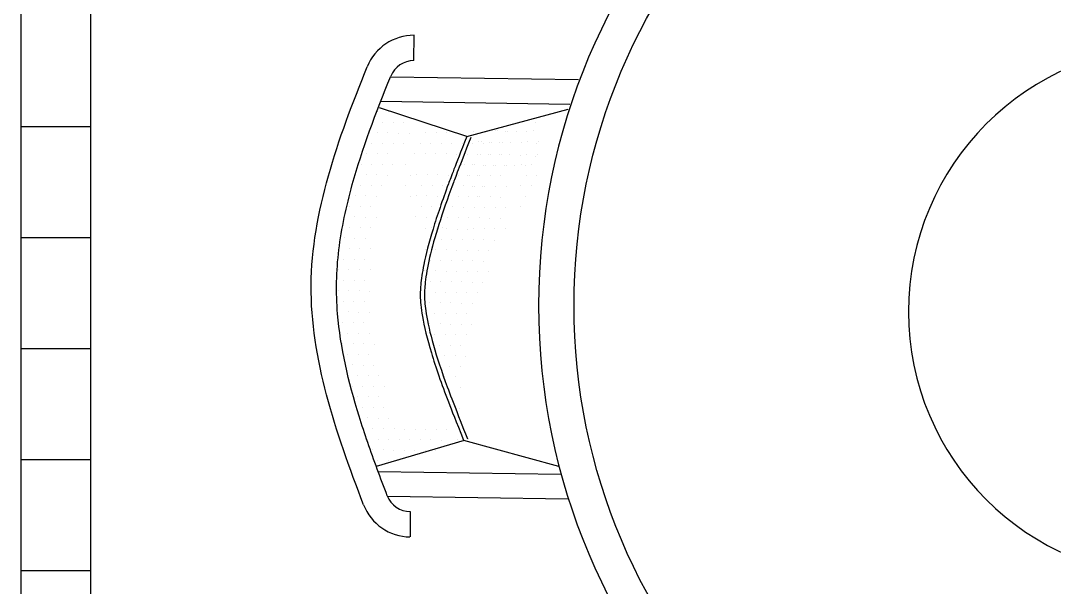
# Model space of a CAD drawing. Extents: x 3694 to 117786, y 20013 to 108631.
# Drawn here: x 80910 to 82389, y 37918 to 38728 of the extents above; entities that cross this region are included whole.
import ezdxf

# ---------------------------------------------------------------- set-up
doc = ezdxf.new("R2010")
doc.units = 0
doc.header["$LTSCALE"] = 1000
doc.header["$MEASUREMENT"] = 0
doc.layers.add('家具', color=253, linetype='Continuous')
doc.layers.add('铺地', color=251, linetype='Continuous')
doc.layers.add('陈设', color=31, linetype='Continuous', lineweight=5)

# ---------------------------------------------------------------- blocks, each defined once
blk = doc.blocks.new('33')
at = {"layer": '家具'}
for p, q in [((-242347.4, 83899.3, 0), (-242347.1, 83935.5, 0)), ((-242380.9, 83876.2, 0), (-242112.2, 83872.2, 0)), ((-242394.8, 83841.3, 0), (-242124.5, 83837.2, 0)), ((-242391.5, 83841.5, 0), (-242391.5, 83841.5, 0)), ((-242398.6, 83311.8, 0), (-242137.3, 83307.8, 0)), ((-242385.2, 83276.4, 0), (-242126.7, 83272.5, 0)), ((-242352.7, 83254.4, 0), (-242353, 83218.1, 0))]:
    blk.add_line(p, q, dxfattribs=at)
at = {"layer": '家具', "color": 8, "linetype": 'Continuous'}
for p, q in [((-242399.3, 83826.5, 0), (-242399.3, 83826.5, 0)), ((-242384.1, 83826.3, 0), (-242384.1, 83826.3, 0)), ((-242271.9, 83790.8, 0), (-242126.9, 83829.9, 0)), ((-242391.9, 83811.3, 0), (-242391.9, 83811.3, 0)), ((-242376.8, 83811.1, 0), (-242376.8, 83811.1, 0)), ((-242361.7, 83810.8, 0), (-242361.7, 83810.8, 0)), ((-242173.6, 83811, 0), (-242173.6, 83811, 0)), ((-242173.6, 83811, 0), (-242173.6, 83811, 0)), ((-242399.7, 83796.3, 0), (-242399.7, 83796.3, 0)), ((-242384.6, 83796.1, 0), (-242384.6, 83796.1, 0)), ((-242369.5, 83795.8, 0), (-242369.5, 83795.8, 0)), ((-242354.4, 83795.6, 0), (-242354.4, 83795.6, 0)), ((-242330.9, 83796.5, 0), (-242330.9, 83796.5, 0)), ((-242330.9, 83796.5, 0), (-242330.9, 83796.5, 0)), ((-242315.8, 83796.3, 0), (-242315.8, 83796.3, 0)), ((-242315.8, 83796.3, 0), (-242315.8, 83796.3, 0)), ((-242300.6, 83796.1, 0), (-242300.6, 83796.1, 0)), ((-242300.6, 83796.1, 0), (-242300.6, 83796.1, 0)), ((-242261.8, 83798.4, 0), (-242261.8, 83798.4, 0)), ((-242246.7, 83798.2, 0), (-242246.7, 83798.2, 0)), ((-242246.7, 83798.2, 0), (-242246.7, 83798.2, 0)), ((-242231.1, 83798.8, 0), (-242231.1, 83798.8, 0)), ((-242231.1, 83798.8, 0), (-242231.1, 83798.8, 0)), ((-242228.1, 83798.8, 0), (-242228.1, 83798.8, 0)), ((-242216, 83798.6, 0), (-242216, 83798.6, 0)), ((-242216, 83798.6, 0), (-242216, 83798.6, 0)), ((-242213, 83798.6, 0), (-242213, 83798.6, 0)), ((-242200.9, 83798.4, 0), (-242200.9, 83798.4, 0)), ((-242200.9, 83798.4, 0), (-242200.9, 83798.4, 0)), ((-242185.8, 83798.2, 0), (-242185.8, 83798.2, 0)), ((-242185.8, 83798.2, 0), (-242185.8, 83798.2, 0)), ((-242176.7, 83799.6, 0), (-242176.7, 83799.6, 0)), ((-242407.5, 83781.3, 0), (-242407.5, 83781.3, 0)), ((-242392.4, 83781.1, 0), (-242392.4, 83781.1, 0)), ((-242377.3, 83780.8, 0), (-242377.3, 83780.8, 0)), ((-242362.2, 83780.6, 0), (-242362.2, 83780.6, 0)), ((-242338.7, 83781.5, 0), (-242338.7, 83781.5, 0)), ((-242323.5, 83781.3, 0), (-242323.5, 83781.3, 0)), ((-242308.4, 83781.1, 0), (-242308.4, 83781.1, 0)), ((-242308.4, 83781.1, 0), (-242308.4, 83781.1, 0)), ((-242293.3, 83780.9, 0), (-242293.3, 83780.9, 0)), ((-242293.3, 83780.9, 0), (-242293.3, 83780.9, 0)), ((-242278.2, 83780.6, 0), (-242278.2, 83780.6, 0)), ((-242278.2, 83780.6, 0), (-242278.2, 83780.6, 0)), ((-242263.1, 83780.4, 0), (-242263.1, 83780.4, 0)), ((-242263.1, 83780.4, 0), (-242263.1, 83780.4, 0)), ((-242254.5, 83783.2, 0), (-242254.5, 83783.2, 0)), ((-242254.5, 83783.2, 0), (-242254.5, 83783.2, 0)), ((-242251.4, 83783.1, 0), (-242251.4, 83783.1, 0)), ((-242248, 83780.2, 0), (-242248, 83780.2, 0)), ((-242248, 83780.2, 0), (-242248, 83780.2, 0)), ((-242239.4, 83782.9, 0), (-242239.4, 83782.9, 0)), ((-242239.4, 83782.9, 0), (-242239.4, 83782.9, 0)), ((-242236.3, 83782.9, 0), (-242236.3, 83782.9, 0)), ((-242224.3, 83782.7, 0), (-242224.3, 83782.7, 0)), ((-242224.3, 83782.7, 0), (-242224.3, 83782.7, 0)), ((-242221.2, 83782.7, 0), (-242221.2, 83782.7, 0)), ((-242209.1, 83782.5, 0), (-242209.1, 83782.5, 0)), ((-242209.1, 83782.5, 0), (-242209.1, 83782.5, 0)), ((-242194, 83782.3, 0), (-242194, 83782.3, 0)), ((-242194, 83782.3, 0), (-242194, 83782.3, 0)), ((-242185, 83783.7, 0), (-242185, 83783.7, 0)), ((-242172.2, 83780.7, 0), (-242172.2, 83780.7, 0)), ((-242169.8, 83783.5, 0), (-242169.8, 83783.5, 0)), ((-242415.3, 83766.3, 0), (-242415.3, 83766.3, 0)), ((-242400.2, 83766.1, 0), (-242400.2, 83766.1, 0)), ((-242385.1, 83765.8, 0), (-242385.1, 83765.8, 0)), ((-242346.4, 83766.5, 0), (-242346.4, 83766.5, 0)), ((-242331.3, 83766.3, 0), (-242331.3, 83766.3, 0)), ((-242316.2, 83766.1, 0), (-242316.2, 83766.1, 0)), ((-242301.1, 83765.9, 0), (-242301.1, 83765.9, 0)), ((-242301.1, 83765.9, 0), (-242301.1, 83765.9, 0)), ((-242286, 83765.6, 0), (-242286, 83765.6, 0)), ((-242286, 83765.6, 0), (-242286, 83765.6, 0)), ((-242270.9, 83765.4, 0), (-242270.9, 83765.4, 0)), ((-242270.9, 83765.4, 0), (-242270.9, 83765.4, 0)), ((-242255.8, 83765.2, 0), (-242255.8, 83765.2, 0)), ((-242255.8, 83765.2, 0), (-242255.8, 83765.2, 0)), ((-242252.7, 83765.1, 0), (-242252.7, 83765.1, 0)), ((-242240.6, 83765, 0), (-242240.6, 83765, 0)), ((-242240.6, 83765, 0), (-242240.6, 83765, 0)), ((-242237.6, 83764.9, 0), (-242237.6, 83764.9, 0)), ((-242225.5, 83764.7, 0), (-242225.5, 83764.7, 0)), ((-242225.5, 83764.7, 0), (-242225.5, 83764.7, 0)), ((-242222.5, 83764.7, 0), (-242222.5, 83764.7, 0)), ((-242210.4, 83764.5, 0), (-242210.4, 83764.5, 0)), ((-242210.4, 83764.5, 0), (-242210.4, 83764.5, 0)), ((-242195.3, 83764.3, 0), (-242195.3, 83764.3, 0)), ((-242195.3, 83764.3, 0), (-242195.3, 83764.3, 0)), ((-242186.2, 83765.7, 0), (-242186.2, 83765.7, 0)), ((-242171.1, 83765.5, 0), (-242171.1, 83765.5, 0)), ((-242423.1, 83751.3, 0), (-242423.1, 83751.3, 0)), ((-242408, 83751.1, 0), (-242408, 83751.1, 0)), ((-242392.8, 83750.8, 0), (-242392.8, 83750.8, 0)), ((-242377.7, 83750.6, 0), (-242377.7, 83750.6, 0)), ((-242359.6, 83750.3, 0), (-242359.6, 83750.3, 0)), ((-242278.7, 83750.4, 0), (-242278.7, 83750.4, 0)), ((-242275.6, 83750.4, 0), (-242275.6, 83750.4, 0)), ((-242263.5, 83750.2, 0), (-242263.5, 83750.2, 0)), ((-242260.5, 83750.1, 0), (-242260.5, 83750.1, 0)), ((-242248.4, 83750, 0), (-242248.4, 83750, 0)), ((-242245.4, 83749.9, 0), (-242245.4, 83749.9, 0)), ((-242233.3, 83749.7, 0), (-242233.3, 83749.7, 0)), ((-242230.3, 83749.7, 0), (-242230.3, 83749.7, 0)), ((-242218.2, 83749.5, 0), (-242218.2, 83749.5, 0)), ((-242215.2, 83749.5, 0), (-242215.2, 83749.5, 0)), ((-242203.1, 83749.3, 0), (-242203.1, 83749.3, 0)), ((-242194, 83750.7, 0), (-242194, 83750.7, 0)), ((-242188, 83749, 0), (-242188, 83749, 0)), ((-242178.9, 83750.5, 0), (-242178.9, 83750.5, 0)), ((-242173.5, 83762.7, 0), (-242173.5, 83762.7, 0)), ((-242430.8, 83736.3, 0), (-242430.8, 83736.3, 0)), ((-242415.7, 83736.1, 0), (-242415.7, 83736.1, 0)), ((-242400.6, 83735.8, 0), (-242400.6, 83735.8, 0)), ((-242385.5, 83735.6, 0), (-242385.5, 83735.6, 0)), ((-242352.2, 83735.1, 0), (-242352.2, 83735.1, 0)), ((-242343.8, 83736.3, 0), (-242343.8, 83736.3, 0)), ((-242328.7, 83736, 0), (-242328.7, 83736, 0)), ((-242313.6, 83735.8, 0), (-242313.6, 83735.8, 0)), ((-242298.5, 83735.6, 0), (-242298.5, 83735.6, 0)), ((-242283.4, 83735.4, 0), (-242283.4, 83735.4, 0)), ((-242271.3, 83735.2, 0), (-242271.3, 83735.2, 0)), ((-242268.3, 83735.1, 0), (-242268.3, 83735.1, 0)), ((-242256.2, 83735, 0), (-242256.2, 83735, 0)), ((-242253.2, 83734.9, 0), (-242253.2, 83734.9, 0)), ((-242238.1, 83734.7, 0), (-242238.1, 83734.7, 0)), ((-242222.9, 83734.5, 0), (-242222.9, 83734.5, 0)), ((-242186.7, 83735.5, 0), (-242186.7, 83735.5, 0)), ((-242171.6, 83735.3, 0), (-242171.6, 83735.3, 0)), ((-242423.5, 83721.1, 0), (-242423.5, 83721.1, 0)), ((-242408.4, 83720.8, 0), (-242408.4, 83720.8, 0)), ((-242393.3, 83720.6, 0), (-242393.3, 83720.6, 0)), ((-242360, 83720.1, 0), (-242360, 83720.1, 0)), ((-242336.5, 83721, 0), (-242336.5, 83721, 0)), ((-242321.4, 83720.8, 0), (-242321.4, 83720.8, 0)), ((-242306.3, 83720.6, 0), (-242306.3, 83720.6, 0)), ((-242291.2, 83720.4, 0), (-242291.2, 83720.4, 0)), ((-242276.1, 83720.1, 0), (-242276.1, 83720.1, 0)), ((-242264, 83720, 0), (-242264, 83720, 0)), ((-242261, 83719.9, 0), (-242261, 83719.9, 0)), ((-242248.9, 83719.7, 0), (-242248.9, 83719.7, 0)), ((-242245.8, 83719.7, 0), (-242245.8, 83719.7, 0)), ((-242230.7, 83719.5, 0), (-242230.7, 83719.5, 0)), ((-242215.6, 83719.2, 0), (-242215.6, 83719.2, 0)), ((-242194.5, 83720.5, 0), (-242194.5, 83720.5, 0)), ((-242179.4, 83720.3, 0), (-242179.4, 83720.3, 0)), ((-242431.3, 83706.1, 0), (-242431.3, 83706.1, 0)), ((-242416.2, 83705.8, 0), (-242416.2, 83705.8, 0)), ((-242401.1, 83705.6, 0), (-242401.1, 83705.6, 0)), ((-242352.7, 83704.9, 0), (-242352.7, 83704.9, 0)), ((-242344.3, 83706, 0), (-242344.3, 83706, 0)), ((-242329.2, 83705.8, 0), (-242329.2, 83705.8, 0)), ((-242314.1, 83705.6, 0), (-242314.1, 83705.6, 0)), ((-242283.8, 83705.1, 0), (-242283.8, 83705.1, 0)), ((-242268.7, 83704.9, 0), (-242268.7, 83704.9, 0)), ((-242256.7, 83704.7, 0), (-242256.7, 83704.7, 0)), ((-242253.6, 83704.7, 0), (-242253.6, 83704.7, 0)), ((-242238.5, 83704.5, 0), (-242238.5, 83704.5, 0)), ((-242223.4, 83704.2, 0), (-242223.4, 83704.2, 0)), ((-242187.1, 83705.3, 0), (-242187.1, 83705.3, 0)), ((-242439.1, 83691.1, 0), (-242439.1, 83691.1, 0)), ((-242424, 83690.8, 0), (-242424, 83690.8, 0)), ((-242408.9, 83690.6, 0), (-242408.9, 83690.6, 0)), ((-242337, 83690.8, 0), (-242337, 83690.8, 0)), ((-242321.9, 83690.6, 0), (-242321.9, 83690.6, 0)), ((-242291.6, 83690.1, 0), (-242291.6, 83690.1, 0)), ((-242276.5, 83689.9, 0), (-242276.5, 83689.9, 0)), ((-242261.4, 83689.7, 0), (-242261.4, 83689.7, 0)), ((-242246.3, 83689.5, 0), (-242246.3, 83689.5, 0)), ((-242231.2, 83689.2, 0), (-242231.2, 83689.2, 0)), ((-242216.1, 83689, 0), (-242216.1, 83689, 0)), ((-242194.9, 83690.3, 0), (-242194.9, 83690.3, 0)), ((-242431.8, 83675.8, 0), (-242431.8, 83675.8, 0)), ((-242416.6, 83675.6, 0), (-242416.6, 83675.6, 0)), ((-242401.5, 83675.4, 0), (-242401.5, 83675.4, 0)), ((-242344.8, 83675.8, 0), (-242344.8, 83675.8, 0)), ((-242329.6, 83675.6, 0), (-242329.6, 83675.6, 0)), ((-242299.4, 83675.1, 0), (-242299.4, 83675.1, 0)), ((-242284.3, 83674.9, 0), (-242284.3, 83674.9, 0)), ((-242269.2, 83674.7, 0), (-242269.2, 83674.7, 0)), ((-242254.1, 83674.5, 0), (-242254.1, 83674.5, 0)), ((-242239, 83674.2, 0), (-242239, 83674.2, 0)), ((-242223.9, 83674, 0), (-242223.9, 83674, 0)), ((-242439.5, 83660.8, 0), (-242439.5, 83660.8, 0)), ((-242424.4, 83660.6, 0), (-242424.4, 83660.6, 0)), ((-242409.3, 83660.4, 0), (-242409.3, 83660.4, 0)), ((-242330.7, 83659.2, 0), (-242330.7, 83659.2, 0)), ((-242322.3, 83660.4, 0), (-242322.3, 83660.4, 0)), ((-242307.2, 83660.1, 0), (-242307.2, 83660.1, 0)), ((-242261.9, 83659.5, 0), (-242261.9, 83659.5, 0)), ((-242246.7, 83659.2, 0), (-242246.7, 83659.2, 0)), ((-242447.3, 83645.8, 0), (-242447.3, 83645.8, 0)), ((-242432.2, 83645.6, 0), (-242432.2, 83645.6, 0)), ((-242417.1, 83645.4, 0), (-242417.1, 83645.4, 0)), ((-242315.6, 83659, 0), (-242315.6, 83659, 0)), ((-242300.5, 83658.8, 0), (-242300.5, 83658.8, 0)), ((-242285.4, 83658.5, 0), (-242285.4, 83658.5, 0)), ((-242270.3, 83658.3, 0), (-242270.3, 83658.3, 0)), ((-242231.6, 83659, 0), (-242231.6, 83659, 0)), ((-242216.5, 83658.8, 0), (-242216.5, 83658.8, 0)), ((-242440, 83630.6, 0), (-242440, 83630.6, 0)), ((-242424.9, 83630.4, 0), (-242424.9, 83630.4, 0)), ((-242409.8, 83630.2, 0), (-242409.8, 83630.2, 0)), ((-242308.3, 83643.8, 0), (-242308.3, 83643.8, 0)), ((-242293.1, 83643.5, 0), (-242293.1, 83643.5, 0)), ((-242278, 83643.3, 0), (-242278, 83643.3, 0)), ((-242262.9, 83643.1, 0), (-242262.9, 83643.1, 0)), ((-242247.8, 83642.8, 0), (-242247.8, 83642.8, 0)), ((-242232.7, 83642.6, 0), (-242232.7, 83642.6, 0)), ((-242447.8, 83615.6, 0), (-242447.8, 83615.6, 0)), ((-242432.7, 83615.4, 0), (-242432.7, 83615.4, 0)), ((-242417.6, 83615.2, 0), (-242417.6, 83615.2, 0)), ((-242331.2, 83629, 0), (-242331.2, 83629, 0)), ((-242316, 83628.8, 0), (-242316, 83628.8, 0)), ((-242300.9, 83628.5, 0), (-242300.9, 83628.5, 0)), ((-242285.8, 83628.3, 0), (-242285.8, 83628.3, 0)), ((-242270.7, 83628.1, 0), (-242270.7, 83628.1, 0)), ((-242255.6, 83627.8, 0), (-242255.6, 83627.8, 0)), ((-242240.5, 83627.6, 0), (-242240.5, 83627.6, 0)), ((-242455.6, 83600.6, 0), (-242455.6, 83600.6, 0)), ((-242440.5, 83600.4, 0), (-242440.5, 83600.4, 0)), ((-242425.3, 83600.2, 0), (-242425.3, 83600.2, 0)), ((-242323.8, 83613.8, 0), (-242323.8, 83613.8, 0)), ((-242308.7, 83613.5, 0), (-242308.7, 83613.5, 0)), ((-242293.6, 83613.3, 0), (-242293.6, 83613.3, 0)), ((-242278.5, 83613.1, 0), (-242278.5, 83613.1, 0)), ((-242263.4, 83612.8, 0), (-242263.4, 83612.8, 0)), ((-242248.3, 83612.6, 0), (-242248.3, 83612.6, 0)), ((-242448.2, 83585.4, 0), (-242448.2, 83585.4, 0)), ((-242410.2, 83599.9, 0), (-242410.2, 83599.9, 0)), ((-242331.6, 83598.8, 0), (-242331.6, 83598.8, 0)), ((-242316.5, 83598.5, 0), (-242316.5, 83598.5, 0)), ((-242301.4, 83598.3, 0), (-242301.4, 83598.3, 0)), ((-242286.3, 83598.1, 0), (-242286.3, 83598.1, 0)), ((-242271.2, 83597.8, 0), (-242271.2, 83597.8, 0)), ((-242256, 83597.6, 0), (-242256, 83597.6, 0)), ((-242240.9, 83597.4, 0), (-242240.9, 83597.4, 0)), ((-242433.1, 83585.2, 0), (-242433.1, 83585.2, 0)), ((-242418, 83584.9, 0), (-242418, 83584.9, 0)), ((-242324.3, 83583.5, 0), (-242324.3, 83583.5, 0)), ((-242309.2, 83583.3, 0), (-242309.2, 83583.3, 0)), ((-242294.1, 83583.1, 0), (-242294.1, 83583.1, 0)), ((-242278.9, 83582.8, 0), (-242278.9, 83582.8, 0)), ((-242263.8, 83582.6, 0), (-242263.8, 83582.6, 0)), ((-242248.7, 83582.4, 0), (-242248.7, 83582.4, 0)), ((-242456, 83570.4, 0), (-242456, 83570.4, 0)), ((-242440.9, 83570.2, 0), (-242440.9, 83570.2, 0)), ((-242425.8, 83569.9, 0), (-242425.8, 83569.9, 0)), ((-242410.7, 83569.7, 0), (-242410.7, 83569.7, 0)), ((-242332.1, 83568.5, 0), (-242332.1, 83568.5, 0)), ((-242317, 83568.3, 0), (-242317, 83568.3, 0)), ((-242301.8, 83568.1, 0), (-242301.8, 83568.1, 0)), ((-242286.7, 83567.8, 0), (-242286.7, 83567.8, 0)), ((-242271.6, 83567.6, 0), (-242271.6, 83567.6, 0)), ((-242256.5, 83567.4, 0), (-242256.5, 83567.4, 0)), ((-242448.7, 83555.2, 0), (-242448.7, 83555.2, 0)), ((-242433.6, 83554.9, 0), (-242433.6, 83554.9, 0)), ((-242418.5, 83554.7, 0), (-242418.5, 83554.7, 0)), ((-242324.7, 83553.3, 0), (-242324.7, 83553.3, 0)), ((-242309.6, 83553.1, 0), (-242309.6, 83553.1, 0)), ((-242294.5, 83552.8, 0), (-242294.5, 83552.8, 0)), ((-242279.4, 83552.6, 0), (-242279.4, 83552.6, 0)), ((-242264.3, 83552.4, 0), (-242264.3, 83552.4, 0)), ((-242456.5, 83540.2, 0), (-242456.5, 83540.2, 0)), ((-242441.4, 83539.9, 0), (-242441.4, 83539.9, 0)), ((-242426.2, 83539.7, 0), (-242426.2, 83539.7, 0)), ((-242411.1, 83539.5, 0), (-242411.1, 83539.5, 0)), ((-242332.5, 83538.3, 0), (-242332.5, 83538.3, 0)), ((-242317.4, 83538.1, 0), (-242317.4, 83538.1, 0)), ((-242302.3, 83537.8, 0), (-242302.3, 83537.8, 0)), ((-242287.2, 83537.6, 0), (-242287.2, 83537.6, 0)), ((-242272.1, 83537.4, 0), (-242272.1, 83537.4, 0)), ((-242449.1, 83524.9, 0), (-242449.1, 83524.9, 0)), ((-242434, 83524.7, 0), (-242434, 83524.7, 0)), ((-242418.9, 83524.5, 0), (-242418.9, 83524.5, 0)), ((-242325.2, 83523.1, 0), (-242325.2, 83523.1, 0)), ((-242310.1, 83522.8, 0), (-242310.1, 83522.8, 0)), ((-242295, 83522.6, 0), (-242295, 83522.6, 0)), ((-242279.9, 83522.4, 0), (-242279.9, 83522.4, 0)), ((-242264.7, 83522.2, 0), (-242264.7, 83522.2, 0)), ((-242441.8, 83509.7, 0), (-242441.8, 83509.7, 0)), ((-242426.7, 83509.5, 0), (-242426.7, 83509.5, 0)), ((-242411.6, 83509.3, 0), (-242411.6, 83509.3, 0)), ((-242317.9, 83507.9, 0), (-242317.9, 83507.9, 0)), ((-242302.8, 83507.6, 0), (-242302.8, 83507.6, 0)), ((-242287.6, 83507.4, 0), (-242287.6, 83507.4, 0)), ((-242272.5, 83507.2, 0), (-242272.5, 83507.2, 0)), ((-242449.6, 83494.7, 0), (-242449.6, 83494.7, 0)), ((-242434.5, 83494.5, 0), (-242434.5, 83494.5, 0)), ((-242419.4, 83494.3, 0), (-242419.4, 83494.3, 0)), ((-242404.3, 83494, 0), (-242404.3, 83494, 0)), ((-242310.5, 83492.6, 0), (-242310.5, 83492.6, 0)), ((-242295.4, 83492.4, 0), (-242295.4, 83492.4, 0)), ((-242280.3, 83492.2, 0), (-242280.3, 83492.2, 0)), ((-242442.3, 83479.5, 0), (-242442.3, 83479.5, 0)), ((-242427.2, 83479.3, 0), (-242427.2, 83479.3, 0)), ((-242412, 83479, 0), (-242412, 83479, 0)), ((-242303.2, 83477.4, 0), (-242303.2, 83477.4, 0)), ((-242288.1, 83477.2, 0), (-242288.1, 83477.2, 0)), ((-242273, 83476.9, 0), (-242273, 83476.9, 0)), ((-242434.9, 83464.3, 0), (-242434.9, 83464.3, 0)), ((-242419.8, 83464, 0), (-242419.8, 83464, 0)), ((-242404.7, 83463.8, 0), (-242404.7, 83463.8, 0)), ((-242311, 83462.4, 0), (-242311, 83462.4, 0)), ((-242295.9, 83462.2, 0), (-242295.9, 83462.2, 0)), ((-242280.8, 83461.9, 0), (-242280.8, 83461.9, 0)), ((-242427.6, 83449, 0), (-242427.6, 83449, 0)), ((-242412.5, 83448.8, 0), (-242412.5, 83448.8, 0)), ((-242397.4, 83448.6, 0), (-242397.4, 83448.6, 0)), ((-242303.7, 83447.2, 0), (-242303.7, 83447.2, 0)), ((-242288.5, 83446.9, 0), (-242288.5, 83446.9, 0)), ((-242435.4, 83434, 0), (-242435.4, 83434, 0)), ((-242420.3, 83433.8, 0), (-242420.3, 83433.8, 0)), ((-242405.2, 83433.6, 0), (-242405.2, 83433.6, 0)), ((-242390.1, 83433.4, 0), (-242390.1, 83433.4, 0)), ((-242281.2, 83431.7, 0), (-242281.2, 83431.7, 0)), ((-242428.1, 83418.8, 0), (-242428.1, 83418.8, 0)), ((-242413, 83418.6, 0), (-242413, 83418.6, 0)), ((-242397.8, 83418.4, 0), (-242397.8, 83418.4, 0)), ((-242420.7, 83403.6, 0), (-242420.7, 83403.6, 0)), ((-242405.6, 83403.4, 0), (-242405.6, 83403.4, 0)), ((-242390.5, 83403.1, 0), (-242390.5, 83403.1, 0)), ((-242281.7, 83401.5, 0), (-242281.7, 83401.5, 0)), ((-242413.4, 83388.4, 0), (-242413.4, 83388.4, 0)), ((-242398.3, 83388.1, 0), (-242398.3, 83388.1, 0)), ((-242383.2, 83387.9, 0), (-242383.2, 83387.9, 0)), ((-242406.1, 83373.1, 0), (-242406.1, 83373.1, 0)), ((-242391, 83372.9, 0), (-242391, 83372.9, 0)), ((-242375.9, 83372.7, 0), (-242375.9, 83372.7, 0)), ((-242360.7, 83372.4, 0), (-242360.7, 83372.4, 0)), ((-242345.6, 83372.2, 0), (-242345.6, 83372.2, 0)), ((-242330.5, 83372, 0), (-242330.5, 83372, 0)), ((-242315.4, 83371.8, 0), (-242315.4, 83371.8, 0)), ((-242300.3, 83371.5, 0), (-242300.3, 83371.5, 0)), ((-242413.9, 83358.1, 0), (-242413.9, 83358.1, 0)), ((-242275.4, 83356.2, 0), (-242401.2, 83318.7, 0)), ((-242398.7, 83357.9, 0), (-242398.7, 83357.9, 0)), ((-242383.6, 83357.7, 0), (-242383.6, 83357.7, 0)), ((-242368.5, 83357.4, 0), (-242368.5, 83357.4, 0)), ((-242353.4, 83357.2, 0), (-242353.4, 83357.2, 0)), ((-242338.3, 83357, 0), (-242338.3, 83357, 0)), ((-242323.2, 83356.8, 0), (-242323.2, 83356.8, 0)), ((-242308.1, 83356.5, 0), (-242308.1, 83356.5, 0)), ((-242284.6, 83357.5, 0), (-242284.6, 83357.5, 0)), ((-242276.5, 83356.5, 0), (-242140.4, 83319.3, 0)), ((-242269.5, 83357.2, 0), (-242269.5, 83357.2, 0)), ((-242406.5, 83342.9, 0), (-242406.5, 83342.9, 0)), ((-242391.4, 83342.7, 0), (-242391.4, 83342.7, 0)), ((-242376.3, 83342.4, 0), (-242376.3, 83342.4, 0)), ((-242361.2, 83342.2, 0), (-242361.2, 83342.2, 0)), ((-242346.1, 83342, 0), (-242346.1, 83342, 0)), ((-242331, 83341.8, 0), (-242331, 83341.8, 0)), ((-242315.9, 83341.5, 0), (-242315.9, 83341.5, 0)), ((-242399.2, 83327.7, 0), (-242399.2, 83327.7, 0)), ((-242384.1, 83327.4, 0), (-242384.1, 83327.4, 0)), ((-242369, 83327.2, 0), (-242369, 83327.2, 0))]:
    blk.add_line(p, q, dxfattribs=at)
at = {"layer": '家具', "color": 8}
blk.add_line((-242271.9, 83790.8, 0), (-242396.5, 83832, 0), dxfattribs=at)
at = {"layer": '家具'}
for centre, major_axis, start_param, end_param in [((-241257.3, 83549.2, 0), (0, 911.8), -1.570744, 4.712441), ((-241257.3, 83549.2, 0), (-0.2, 861.1), 4.712121448706391, 10.99530675588598), ((-242347.7, 83863.8, 0), (-0.1, 71.7), -0.009397, 1.186446), ((-242347.7, 83863.8, 0), (25.1, 25.1), 0.777204, 1.973046), ((-242352.4, 83289.9, 0), (25.1, 25.1), 2.722954, 3.918797), ((-242352.4, 83289.9, 0), (0.1, 71.7), 1.938392, 3.134235)]:
    blk.add_ellipse(centre, major_axis=major_axis, ratio=1, start_param=start_param, end_param=end_param, dxfattribs=at)
at = {"layer": '家具', "color": 8, "linetype": 'Continuous'}
blk.add_ellipse((-241260, 83540.2, 0), major_axis=(-0.1, 379.9), ratio=1, start_param=4.712209, end_param=10.995394, dxfattribs=at)
at = {"layer": '家具'}
blk.add_open_spline([(-242419.4, 83264.1, 0), (-242459.6, 83368.9, 0), (-242530.9, 83578.3, 0), (-242456.2, 83786.5, 0), (-242414.3, 83890.6, 0)], degree=3, dxfattribs=at)
blk.add_open_spline([(-242385.5, 83277.1, 0), (-242390.4, 83289.9, 0), (-242395.2, 83302.6, 0), (-242409.3, 83340.6, 0), (-242418, 83365.8, 0), (-242441.2, 83440.5, 0), (-242452.6, 83489.4, 0), (-242457.8, 83552.5, 0), (-242458.4, 83567.7, 0), (-242457.7, 83598.1, 0), (-242456.6, 83613.3, 0), (-242451, 83659.4, 0), (-242444.3, 83690.5, 0), (-242421.4, 83772.8, 0), (-242401.8, 83824.6, 0), (-242380.6, 83877.1, 0)], degree=3, knots=[1.967752, 1.967752, 1.967752, 1.967752, 3.633402, 3.633402, 6.964702, 6.964702, 13.627303, 13.627303, 15.767216, 15.767216, 17.90713, 17.90713, 22.186958, 22.186958, 29.080597, 29.080597, 29.080597, 29.080597], dxfattribs=at)
at = {"layer": '家具', "color": 8, "linetype": 'Continuous'}
for points, knots in [([(-242271.9, 83790.8, 0), (-242289.7, 83745.4, 0), (-242294, 83734, 0), (-242306.7, 83699.5, 0), (-242314.2, 83677.8, 0), (-242326, 83639.2, 0), (-242330.4, 83622, 0), (-242335.5, 83596.3, 0), (-242336.9, 83586.6, 0), (-242338, 83575, 0), (-242338.2, 83571.7, 0), (-242338.3, 83566.6, 0), (-242338.3, 83564.6, 0), (-242338.3, 83559.1, 0), (-242338.1, 83554.9, 0), (-242337.1, 83545.1, 0), (-242336.4, 83539.6, 0), (-242332.9, 83519.3, 0), (-242328.7, 83501.8, 0), (-242316.3, 83460.8, 0), (-242308, 83437.2, 0), (-242293.1, 83398.2, 0), (-242287.6, 83384.5, 0), (-242276.5, 83356.5, 0)], [1.978532, 1.978532, 1.978532, 1.978532, 3.634766, 3.634766, 7.177887, 7.177887, 10.721007, 10.721007, 13.47295, 13.47295, 14.744189, 14.744189, 15.613422, 15.613422, 17.351888, 17.351888, 19.090353, 19.090353, 23.076789, 23.076789, 27.063224, 27.063224, 29.080597, 29.080597, 29.080597, 29.080597]), ([(-242266, 83789.5, 0), (-242283.7, 83744.1, 0), (-242287.8, 83733.3, 0), (-242299.4, 83701.9, 0), (-242306.2, 83682.5, 0), (-242317.3, 83647.4, 0), (-242321.7, 83631.6, 0), (-242328.1, 83603.9, 0), (-242330.1, 83592.2, 0), (-242331.7, 83578.3, 0), (-242332, 83574.5, 0), (-242332.2, 83568.6, 0), (-242332.3, 83566.3, 0), (-242332.3, 83562.7, 0), (-242332.3, 83561.2, 0), (-242332.1, 83557.9, 0), (-242332, 83556.1, 0), (-242331.6, 83550.5, 0), (-242331.2, 83546.3, 0), (-242328.9, 83530.1, 0), (-242325.9, 83515.8, 0), (-242316.7, 83481.9, 0), (-242310.4, 83462.4, 0), (-242295, 83419.8, 0), (-242286.1, 83396.9, 0), (-242270.9, 83358.7, 0)], [1.967752, 1.967752, 1.967752, 1.967752, 3.538043, 3.538043, 6.678626, 6.678626, 9.819208, 9.819208, 12.95979, 12.95979, 14.380859, 14.380859, 15.394029, 15.394029, 16.139297, 16.139297, 16.884565, 16.884565, 18.375102, 18.375102, 21.995622, 21.995622, 25.616142, 25.616142, 29.080597, 29.080597, 29.080597, 29.080597])]:
    blk.add_open_spline(points, degree=3, knots=knots, dxfattribs=at)

msp = doc.modelspace()

# ---------------------------------------------------------------- linework, layer by layer
at = {"layer": '铺地'}
for p, q in [((81010.2, 38576.2), (80910.2, 38576.2)), ((81010.2, 38417.5), (80910.2, 38417.5)), ((81010.2, 38258.7), (80910.2, 38258.7)), ((81010.2, 38100), (80910.2, 38100)), ((81010.2, 37941.2), (80910.2, 37941.2))]:
    msp.add_line(p, q, dxfattribs=at)
for points in [[(84210.2, 40020.8), (80910.2, 40020.8), (80910.2, 35920.8), (84210.2, 35920.8)], [(84110.2, 39920.8), (81010.2, 39920.8), (81010.2, 36020.8), (84110.2, 36020.8)]]:
    msp.add_lwpolyline(points, close=True, dxfattribs=at)

# ---------------------------------------------------------------- block references
at = {"layer": '陈设', "rotation": 359.9999999995831}
msp.add_blockref('33', (323820.1, -45228.3, 0), dxfattribs=at)

doc.saveas('drawing.dxf')
